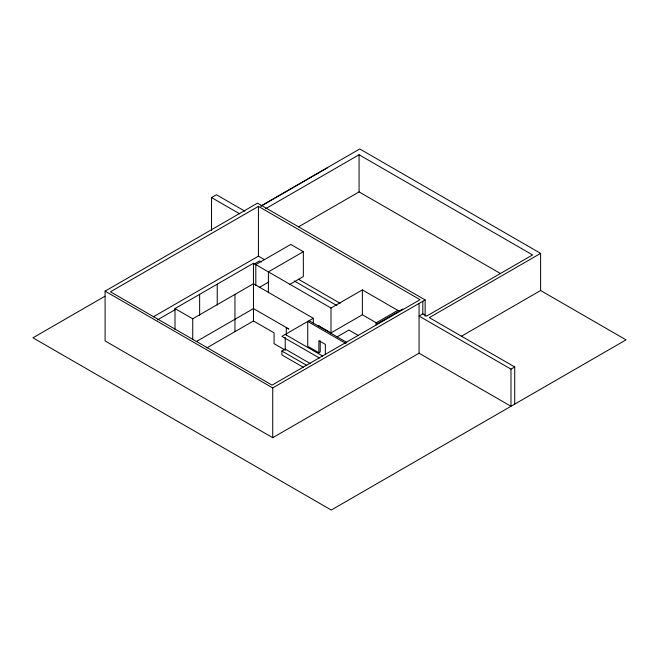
<?xml version="1.0" encoding="UTF-8"?>
<svg xmlns="http://www.w3.org/2000/svg" width="659" height="659" viewBox="0 0 659 659"><rect width="100%" height="100%" fill="white"/><g stroke="black" fill="none" stroke-linecap="round" stroke-linejoin="round"><path stroke-width="0.99" d="M211.523 230.691L211.523 197.552L216.407 194.734L244.884 211.177M265.577 208.73L359.073 154.758L532.587 254.934L426.628 316.106L422.814 313.898L419.066 316.065L510.98 369.131L510.98 406.282L419.066 353.216L272.727 437.7L105.094 340.925L105.094 291.138L257.504 203.145L425.137 299.927L425.137 316.18M258.427 206.366L110.44 291.805L272.06 385.12L420.055 299.68L258.427 206.366L258.427 256.145L153.234 316.88M260.906 206.028L359.756 148.959L540.611 253.369L540.611 290.52L626.05 339.855L331.271 510.041L32.95 337.803L104.913 296.253M260.939 206.176L327.729 167.617M298.527 226.861L359.073 191.909L500.552 273.592M175.006 329.434L175.006 308.56L253.46 263.262L330.999 308.025L362.376 289.911L399.099 311.114M157.452 319.895L175.212 309.639M254.242 264.012L259.564 260.939L261.343 261.961M289.367 284.63L303.346 276.558L303.346 251.697L268.394 271.879L268.394 292.761M175.006 308.56L192.733 318.791L253.46 283.732L313.272 318.264L313.272 323.231M259.3 287.448L268.913 281.904M196.25 341.609L253.46 308.585L288.848 329.014L286.278 327.885L286.278 334.83M206.802 347.894L253.46 320.958L274.07 332.861L274.07 343.668L285.405 350.217M313.272 318.264L281.895 336.378L319.302 357.977M303.272 367.269L281.895 354.929L281.895 351.041L285.24 349.105L310.175 363.504M321.468 327.737L318.33 325.571L330.999 332.886L362.376 314.763L377.434 323.462M337.111 336.848L348.899 330.044L358.529 335.604M346.041 343.561L307.745 321.452L307.745 346.304L318.874 352.73L320.216 351.947L320.216 340.86M376.091 324.895L376.091 322.91L397.805 310.373M402.674 309.046L377.376 323.651L376.091 322.91M105.094 291.138L272.727 387.92L425.137 299.927M540.611 253.369L429.289 317.638L514.728 366.972L514.728 404.124M461.349 336.279L540.611 290.52M510.98 369.131L514.728 366.972M211.523 197.552L239.728 213.837M303.346 251.697L290.759 244.431L255.807 264.613L255.807 285.495M258.427 256.145L264.646 259.737M298.395 279.218L340.135 303.313M294.227 280.948L336.881 305.578M309.096 320.678L346.741 342.408M285.24 334.451L322.646 356.041M281.895 351.041L306.839 365.432M422.814 301.27L422.814 313.898M419.066 303.437L419.066 353.216M362.376 289.911L362.376 314.763M359.073 154.758L359.073 191.909M330.999 308.025L330.999 332.886M325.348 354.451L325.348 344.369L318.874 340.629L318.874 352.73M285.24 337.383L285.24 349.105M272.727 387.92L272.727 437.7M253.46 263.262L253.46 320.958M234.958 294.416L234.958 331.642M217.231 284.177L217.231 305.059M199.636 294.334L199.636 315.216M192.733 318.791L192.733 339.665"/></g></svg>
